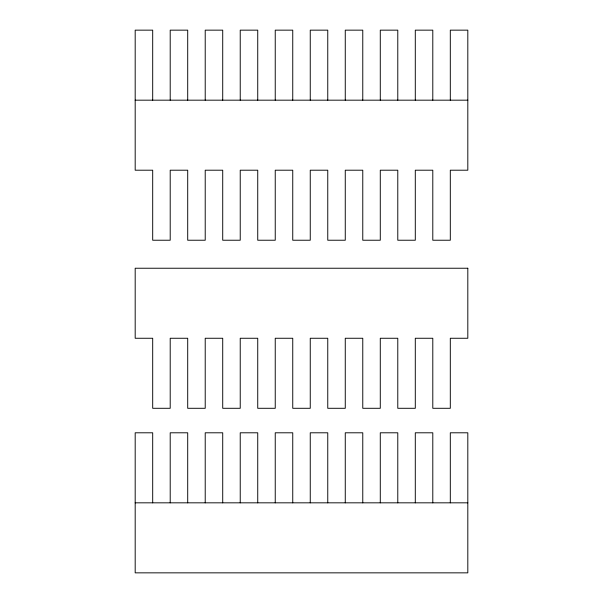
<?xml version="1.0" encoding="UTF-8"?>
<svg xmlns="http://www.w3.org/2000/svg" width="603" height="603" viewBox="0 0 603 603"><rect width="100%" height="100%" fill="white"/><g stroke="black" fill="none" stroke-linecap="round" stroke-linejoin="round"><path stroke-width="0.9" d="M135.185 100.173L467.815 100.173M135.185 502.827L467.815 502.827M450.305 100.173L450.305 30.15L467.815 30.15L467.815 170.204L450.305 170.204L450.305 240.228L432.796 240.228L432.796 170.204L415.294 170.204L415.294 240.228L397.784 240.228L397.784 170.204L380.282 170.204L380.282 240.228L362.772 240.228L362.772 170.204L345.263 170.204L345.263 240.228L327.761 240.228L327.761 170.204L310.251 170.204L310.251 240.228L292.749 240.228L292.749 170.204L275.239 170.204L275.239 240.228L257.737 240.228L257.737 170.204L240.228 170.204L240.228 240.228L222.718 240.228L222.718 170.204L205.216 170.204L205.216 240.228L187.706 240.228L187.706 170.204L170.204 170.204L170.204 240.228L152.695 240.228L152.695 170.204L135.185 170.204L135.185 30.15L152.695 30.15L152.695 100.173M450.305 502.827L450.305 432.796L467.815 432.796L467.815 572.85L135.185 572.85L135.185 432.796L152.695 432.796L152.695 502.827M432.796 100.173L432.796 30.15L415.294 30.15L415.294 100.173M432.796 502.827L432.796 432.796L415.294 432.796L415.294 502.827M397.784 100.173L397.784 30.15L380.282 30.15L380.282 100.173M397.784 502.827L397.784 432.796L380.282 432.796L380.282 502.827M362.772 100.173L362.772 30.15L345.263 30.15L345.263 100.173M362.772 502.827L362.772 432.796L345.263 432.796L345.263 502.827M327.761 100.173L327.761 30.15L310.251 30.15L310.251 100.173M327.761 502.827L327.761 432.796L310.251 432.796L310.251 502.827M292.749 100.173L292.749 30.15L275.239 30.15L275.239 100.173M292.749 502.827L292.749 432.796L275.239 432.796L275.239 502.827M257.737 100.173L257.737 30.15L240.228 30.15L240.228 100.173M257.737 502.827L257.737 432.796L240.228 432.796L240.228 502.827M222.718 100.173L222.718 30.15L205.216 30.15L205.216 100.173M222.718 502.827L222.718 432.796L205.216 432.796L205.216 502.827M187.706 100.173L187.706 30.15L170.204 30.15L170.204 100.173M187.706 502.827L187.706 432.796L170.204 432.796L170.204 502.827M467.815 268.237L135.185 268.237L135.185 338.26L152.695 338.26L152.695 408.291L170.204 408.291L170.204 338.26L187.706 338.26L187.706 408.291L205.216 408.291L205.216 338.26L222.718 338.26L222.718 408.291L240.228 408.291L240.228 338.26L257.737 338.26L257.737 408.291L275.239 408.291L275.239 338.26L292.749 338.26L292.749 408.291L310.251 408.291L310.251 338.26L327.761 338.26L327.761 408.291L345.263 408.291L345.263 338.26L362.772 338.26L362.772 408.291L380.282 408.291L380.282 338.26L397.784 338.26L397.784 408.291L415.294 408.291L415.294 338.26L432.796 338.26L432.796 408.291L450.305 408.291L450.305 338.26L467.815 338.26L467.815 268.237"/></g></svg>
